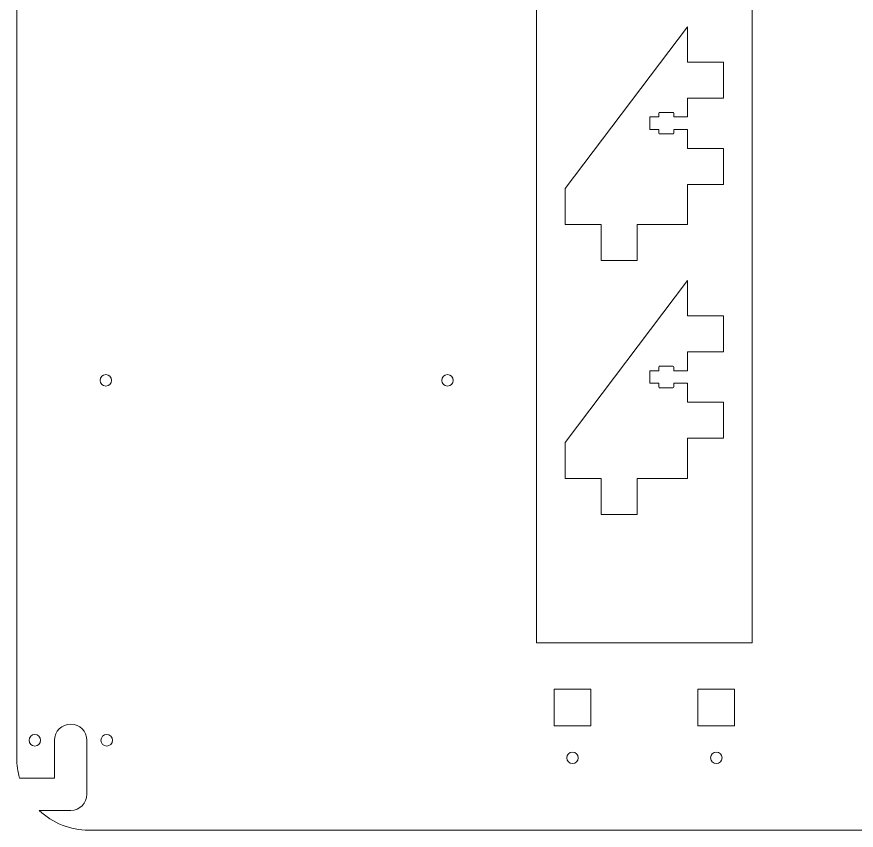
# Model space of a CAD drawing. Header units: inches. Extents: x 10 to 670, y -560 to -10.
# Drawn here: x 10 to 243.4, y -560 to -333.9 of the extents above; entities that cross this region are included whole.
import ezdxf

# ---------------------------------------------------------------- set-up
doc = ezdxf.new("R2010")
doc.units = ezdxf.units.IN
doc.header["$MEASUREMENT"] = 0
doc.layers.add('Layer 1', color=7, linetype='Continuous')

# ---------------------------------------------------------------- blocks, each defined once
blk = doc.blocks.new('block 116')
at = {"layer": 'Layer 1', "color": 7, "lineweight": 15, "true_color": 0xffffff}
blk.add_open_spline([(36.6, -535), (36.6, -535.88), (35.88, -536.6), (35, -536.6), (34.12, -536.6), (33.4, -535.88), (33.4, -535), (33.4, -534.12), (34.12, -533.4), (35, -533.4), (35.88, -533.4), (36.6, -534.12), (36.6, -535), (36.6, -535), (36.6, -535), (36.6, -535)], degree=3, knots=[0, 0, 0, 0, 1, 1, 1, 2, 2, 2, 3, 3, 3, 4, 4, 4, 5, 5, 5, 5], dxfattribs=at)
blk = doc.blocks.new('block 117')
at = {"layer": 'Layer 1', "color": 7, "lineweight": 15, "true_color": 0xffffff}
blk.add_open_spline([(16.6, -535), (16.6, -535.88), (15.88, -536.6), (15, -536.6), (14.12, -536.6), (13.4, -535.88), (13.4, -535), (13.4, -534.12), (14.12, -533.4), (15, -533.4), (15.88, -533.4), (16.6, -534.12), (16.6, -535), (16.6, -535), (16.6, -535), (16.6, -535)], degree=3, knots=[0, 0, 0, 0, 1, 1, 1, 2, 2, 2, 3, 3, 3, 4, 4, 4, 5, 5, 5, 5], dxfattribs=at)
blk = doc.blocks.new('block 118')
at = {"layer": 'Layer 1', "color": 7, "lineweight": 15, "true_color": 0xffffff}
blk.add_lwpolyline([(20.5, -535), (20.5, -545.5)], dxfattribs=at)
blk = doc.blocks.new('block 119')
at = {"layer": 'Layer 1', "color": 7, "lineweight": 15, "true_color": 0xffffff}
blk.add_open_spline([(29.5, -535), (29.5, -532.51), (27.49, -530.5), (25, -530.5), (22.51, -530.5), (20.5, -532.51), (20.5, -535)], degree=3, knots=[0, 0, 0, 0, 1, 1, 1, 2, 2, 2, 2], dxfattribs=at)
blk = doc.blocks.new('block 120')
at = {"layer": 'Layer 1', "color": 7, "lineweight": 15, "true_color": 0xffffff}
blk.add_lwpolyline([(29.5, -550), (29.5, -535)], dxfattribs=at)
blk = doc.blocks.new('block 121')
at = {"layer": 'Layer 1', "color": 7, "lineweight": 15, "true_color": 0xffffff}
blk.add_open_spline([(25, -554.5), (27.49, -554.5), (29.5, -552.49), (29.5, -550)], degree=3, dxfattribs=at)
blk = doc.blocks.new('block 122')
at = {"layer": 'Layer 1', "color": 7, "lineweight": 15, "true_color": 0xffffff}
blk.add_lwpolyline([(16.23, -554.5), (25, -554.5)], dxfattribs=at)
blk = doc.blocks.new('block 123')
at = {"layer": 'Layer 1', "color": 7, "lineweight": 15, "true_color": 0xffffff}
blk.add_open_spline([(16.23, -554.5), (19.94, -558.03), (24.87, -560), (30, -560)], degree=3, dxfattribs=at)
blk = doc.blocks.new('block 124')
at = {"layer": 'Layer 1', "color": 7, "lineweight": 15, "true_color": 0xffffff}
blk.add_lwpolyline([(30, -560), (245, -560)], dxfattribs=at)
blk = doc.blocks.new('block 135')
at = {"layer": 'Layer 1', "color": 7, "lineweight": 15, "true_color": 0xffffff}
blk.add_lwpolyline([(10, -120), (10, -540)], dxfattribs=at)
blk = doc.blocks.new('block 136')
at = {"layer": 'Layer 1', "color": 7, "lineweight": 15, "true_color": 0xffffff}
blk.add_open_spline([(10, -540), (10, -541.86), (10.26, -543.71), (10.77, -545.5)], degree=3, dxfattribs=at)
blk = doc.blocks.new('block 137')
at = {"layer": 'Layer 1', "color": 7, "lineweight": 15, "true_color": 0xffffff}
blk.add_lwpolyline([(20.5, -545.5), (10.77, -545.5)], dxfattribs=at)
blk = doc.blocks.new('block 140')
at = {"layer": 'Layer 1', "color": 7, "lineweight": 15, "true_color": 0xffffff}
blk.add_open_spline([(36.35, -434.95), (36.35, -435.83), (35.63, -436.55), (34.75, -436.55), (33.87, -436.55), (33.15, -435.83), (33.15, -434.95), (33.15, -434.07), (33.87, -433.35), (34.75, -433.35), (35.63, -433.35), (36.35, -434.07), (36.35, -434.95), (36.35, -434.95), (36.35, -434.95), (36.35, -434.95)], degree=3, knots=[0, 0, 0, 0, 1, 1, 1, 2, 2, 2, 3, 3, 3, 4, 4, 4, 5, 5, 5, 5], dxfattribs=at)
blk = doc.blocks.new('block 141')
at = {"layer": 'Layer 1', "color": 7, "lineweight": 15, "true_color": 0xffffff}
blk.add_open_spline([(131.35, -434.95), (131.35, -435.83), (130.63, -436.55), (129.75, -436.55), (128.87, -436.55), (128.15, -435.83), (128.15, -434.95), (128.15, -434.07), (128.87, -433.35), (129.75, -433.35), (130.63, -433.35), (131.35, -434.07), (131.35, -434.95), (131.35, -434.95), (131.35, -434.95), (131.35, -434.95)], degree=3, knots=[0, 0, 0, 0, 1, 1, 1, 2, 2, 2, 3, 3, 3, 4, 4, 4, 5, 5, 5, 5], dxfattribs=at)
blk = doc.blocks.new('block 160')
at = {"layer": 'Layer 1', "color": 7, "lineweight": 15, "true_color": 0xffffff}
blk.add_open_spline([(166.1, -539.9), (166.1, -540.78), (165.38, -541.5), (164.5, -541.5), (163.62, -541.5), (162.9, -540.78), (162.9, -539.9), (162.9, -539.02), (163.62, -538.3), (164.5, -538.3), (165.38, -538.3), (166.1, -539.02), (166.1, -539.9), (166.1, -539.9), (166.1, -539.9), (166.1, -539.9)], degree=3, knots=[0, 0, 0, 0, 1, 1, 1, 2, 2, 2, 3, 3, 3, 4, 4, 4, 5, 5, 5, 5], dxfattribs=at)
blk = doc.blocks.new('block 161')
at = {"layer": 'Layer 1', "color": 7, "lineweight": 15, "true_color": 0xffffff}
blk.add_open_spline([(206.1, -539.9), (206.1, -540.78), (205.38, -541.5), (204.5, -541.5), (203.62, -541.5), (202.9, -540.78), (202.9, -539.9), (202.9, -539.02), (203.62, -538.3), (204.5, -538.3), (205.38, -538.3), (206.1, -539.02), (206.1, -539.9), (206.1, -539.9), (206.1, -539.9), (206.1, -539.9)], degree=3, knots=[0, 0, 0, 0, 1, 1, 1, 2, 2, 2, 3, 3, 3, 4, 4, 4, 5, 5, 5, 5], dxfattribs=at)
blk = doc.blocks.new('block 162')
at = {"layer": 'Layer 1', "color": 7, "lineweight": 15, "true_color": 0xffffff}
blk.add_lwpolyline([(159.4, -520.8), (159.4, -531)], dxfattribs=at)
blk = doc.blocks.new('block 163')
at = {"layer": 'Layer 1', "color": 7, "lineweight": 15, "true_color": 0xffffff}
blk.add_lwpolyline([(169.6, -520.8), (159.4, -520.8)], dxfattribs=at)
blk = doc.blocks.new('block 164')
at = {"layer": 'Layer 1', "color": 7, "lineweight": 15, "true_color": 0xffffff}
blk.add_lwpolyline([(169.6, -531), (169.6, -520.8)], dxfattribs=at)
blk = doc.blocks.new('block 165')
at = {"layer": 'Layer 1', "color": 7, "lineweight": 15, "true_color": 0xffffff}
blk.add_lwpolyline([(159.4, -531), (169.6, -531)], dxfattribs=at)
blk = doc.blocks.new('block 166')
at = {"layer": 'Layer 1', "color": 7, "lineweight": 15, "true_color": 0xffffff}
blk.add_lwpolyline([(199.4, -520.8), (199.4, -531)], dxfattribs=at)
blk = doc.blocks.new('block 167')
at = {"layer": 'Layer 1', "color": 7, "lineweight": 15, "true_color": 0xffffff}
blk.add_lwpolyline([(209.6, -520.8), (199.4, -520.8)], dxfattribs=at)
blk = doc.blocks.new('block 168')
at = {"layer": 'Layer 1', "color": 7, "lineweight": 15, "true_color": 0xffffff}
blk.add_lwpolyline([(209.6, -531), (209.6, -520.8)], dxfattribs=at)
blk = doc.blocks.new('block 169')
at = {"layer": 'Layer 1', "color": 7, "lineweight": 15, "true_color": 0xffffff}
blk.add_lwpolyline([(199.4, -531), (209.6, -531)], dxfattribs=at)
blk = doc.blocks.new('block 187')
at = {"layer": 'Layer 1', "color": 7, "lineweight": 15, "true_color": 0xffffff}
blk.add_lwpolyline([(214.5, -507.9), (214.5, -185)], dxfattribs=at)
blk = doc.blocks.new('block 188')
at = {"layer": 'Layer 1', "color": 7, "lineweight": 15, "true_color": 0xffffff}
blk.add_lwpolyline([(154.5, -507.9), (214.5, -507.9)], dxfattribs=at)
blk = doc.blocks.new('block 189')
at = {"layer": 'Layer 1', "color": 7, "lineweight": 15, "true_color": 0xffffff}
blk.add_lwpolyline([(154.5, -185), (154.5, -507.9)], dxfattribs=at)
blk = doc.blocks.new('block 115')
at = {"layer": 'Layer 1'}
for name in ['block 135', 'block 189', 'block 187', 'block 140', 'block 141', 'block 188', 'block 162', 'block 163', 'block 164', 'block 166', 'block 167', 'block 168', 'block 119', 'block 165', 'block 169', 'block 117', 'block 116', 'block 118', 'block 120', 'block 160', 'block 161', 'block 136', 'block 137', 'block 121', 'block 122', 'block 123', 'block 124']:
    blk.add_blockref(name, (0, 0), dxfattribs=at)
blk = doc.blocks.new('block 836')
at = {"layer": 'Layer 1', "color": 7, "lineweight": 15, "true_color": 0xffffff}
blk.add_lwpolyline([(192.7, -361.71), (192.7, -360.71)], dxfattribs=at)
blk = doc.blocks.new('block 837')
at = {"layer": 'Layer 1', "color": 7, "lineweight": 15, "true_color": 0xffffff}
blk.add_lwpolyline([(196.5, -361.71), (192.7, -361.71)], dxfattribs=at)
blk = doc.blocks.new('block 838')
at = {"layer": 'Layer 1', "color": 7, "lineweight": 15, "true_color": 0xffffff}
blk.add_lwpolyline([(196.5, -361.71), (196.5, -356.46)], dxfattribs=at)
blk = doc.blocks.new('block 839')
at = {"layer": 'Layer 1', "color": 7, "lineweight": 15, "true_color": 0xffffff}
blk.add_lwpolyline([(196.5, -356.46), (206.5, -356.46)], dxfattribs=at)
blk = doc.blocks.new('block 840')
at = {"layer": 'Layer 1', "color": 7, "lineweight": 15, "true_color": 0xffffff}
blk.add_lwpolyline([(206.5, -356.46), (206.5, -346.46)], dxfattribs=at)
blk = doc.blocks.new('block 841')
at = {"layer": 'Layer 1', "color": 7, "lineweight": 15, "true_color": 0xffffff}
blk.add_lwpolyline([(206.5, -346.46), (196.5, -346.46)], dxfattribs=at)
blk = doc.blocks.new('block 842')
at = {"layer": 'Layer 1', "color": 7, "lineweight": 15, "true_color": 0xffffff}
blk.add_lwpolyline([(196.5, -346.46), (196.5, -336.66)], dxfattribs=at)
blk = doc.blocks.new('block 843')
at = {"layer": 'Layer 1', "color": 7, "lineweight": 15, "true_color": 0xffffff}
blk.add_lwpolyline([(196.5, -336.66), (162.5, -381.66)], dxfattribs=at)
blk = doc.blocks.new('block 844')
at = {"layer": 'Layer 1', "color": 7, "lineweight": 15, "true_color": 0xffffff}
blk.add_lwpolyline([(162.5, -381.66), (162.5, -391.66)], dxfattribs=at)
blk = doc.blocks.new('block 845')
at = {"layer": 'Layer 1', "color": 7, "lineweight": 15, "true_color": 0xffffff}
blk.add_lwpolyline([(162.5, -391.66), (172.5, -391.66)], dxfattribs=at)
blk = doc.blocks.new('block 846')
at = {"layer": 'Layer 1', "color": 7, "lineweight": 15, "true_color": 0xffffff}
blk.add_lwpolyline([(172.5, -391.66), (172.5, -401.66)], dxfattribs=at)
blk = doc.blocks.new('block 847')
at = {"layer": 'Layer 1', "color": 7, "lineweight": 15, "true_color": 0xffffff}
blk.add_lwpolyline([(172.5, -401.66), (182.5, -401.66)], dxfattribs=at)
blk = doc.blocks.new('block 848')
at = {"layer": 'Layer 1', "color": 7, "lineweight": 15, "true_color": 0xffffff}
blk.add_lwpolyline([(182.5, -401.66), (182.5, -391.66)], dxfattribs=at)
blk = doc.blocks.new('block 849')
at = {"layer": 'Layer 1', "color": 7, "lineweight": 15, "true_color": 0xffffff}
blk.add_lwpolyline([(182.5, -391.66), (196.5, -391.66)], dxfattribs=at)
blk = doc.blocks.new('block 850')
at = {"layer": 'Layer 1', "color": 7, "lineweight": 15, "true_color": 0xffffff}
blk.add_lwpolyline([(196.5, -391.66), (196.5, -380.46)], dxfattribs=at)
blk = doc.blocks.new('block 851')
at = {"layer": 'Layer 1', "color": 7, "lineweight": 15, "true_color": 0xffffff}
blk.add_lwpolyline([(196.5, -380.46), (206.5, -380.46)], dxfattribs=at)
blk = doc.blocks.new('block 852')
at = {"layer": 'Layer 1', "color": 7, "lineweight": 15, "true_color": 0xffffff}
blk.add_lwpolyline([(206.5, -380.46), (206.5, -370.46)], dxfattribs=at)
blk = doc.blocks.new('block 853')
at = {"layer": 'Layer 1', "color": 7, "lineweight": 15, "true_color": 0xffffff}
blk.add_lwpolyline([(206.5, -370.46), (196.5, -370.46)], dxfattribs=at)
blk = doc.blocks.new('block 854')
at = {"layer": 'Layer 1', "color": 7, "lineweight": 15, "true_color": 0xffffff}
blk.add_lwpolyline([(196.5, -370.46), (196.5, -365.21)], dxfattribs=at)
blk = doc.blocks.new('block 855')
at = {"layer": 'Layer 1', "color": 7, "lineweight": 15, "true_color": 0xffffff}
blk.add_lwpolyline([(192.7, -365.21), (196.5, -365.21)], dxfattribs=at)
blk = doc.blocks.new('block 856')
at = {"layer": 'Layer 1', "color": 7, "lineweight": 15, "true_color": 0xffffff}
blk.add_lwpolyline([(192.7, -366.21), (192.7, -365.21)], dxfattribs=at)
blk = doc.blocks.new('block 857')
at = {"layer": 'Layer 1', "color": 7, "lineweight": 15, "true_color": 0xffffff}
blk.add_open_spline([(192.45, -366.46), (192.59, -366.46), (192.7, -366.35), (192.7, -366.21)], degree=3, dxfattribs=at)
blk = doc.blocks.new('block 858')
at = {"layer": 'Layer 1', "color": 7, "lineweight": 15, "true_color": 0xffffff}
blk.add_lwpolyline([(188.75, -366.46), (192.45, -366.46)], dxfattribs=at)
blk = doc.blocks.new('block 859')
at = {"layer": 'Layer 1', "color": 7, "lineweight": 15, "true_color": 0xffffff}
blk.add_open_spline([(188.5, -366.21), (188.5, -366.35), (188.61, -366.46), (188.75, -366.46)], degree=3, dxfattribs=at)
blk = doc.blocks.new('block 860')
at = {"layer": 'Layer 1', "color": 7, "lineweight": 15, "true_color": 0xffffff}
blk.add_lwpolyline([(188.5, -365.21), (188.5, -366.21)], dxfattribs=at)
blk = doc.blocks.new('block 861')
at = {"layer": 'Layer 1', "color": 7, "lineweight": 15, "true_color": 0xffffff}
blk.add_lwpolyline([(186, -365.21), (188.5, -365.21)], dxfattribs=at)
blk = doc.blocks.new('block 862')
at = {"layer": 'Layer 1', "color": 7, "lineweight": 15, "true_color": 0xffffff}
blk.add_lwpolyline([(186, -361.71), (186, -365.21)], dxfattribs=at)
blk = doc.blocks.new('block 863')
at = {"layer": 'Layer 1', "color": 7, "lineweight": 15, "true_color": 0xffffff}
blk.add_lwpolyline([(188.5, -361.71), (186, -361.71)], dxfattribs=at)
blk = doc.blocks.new('block 864')
at = {"layer": 'Layer 1', "color": 7, "lineweight": 15, "true_color": 0xffffff}
blk.add_lwpolyline([(188.5, -360.71), (188.5, -361.71)], dxfattribs=at)
blk = doc.blocks.new('block 865')
at = {"layer": 'Layer 1', "color": 7, "lineweight": 15, "true_color": 0xffffff}
blk.add_open_spline([(188.75, -360.46), (188.61, -360.46), (188.5, -360.57), (188.5, -360.71)], degree=3, dxfattribs=at)
blk = doc.blocks.new('block 866')
at = {"layer": 'Layer 1', "color": 7, "lineweight": 15, "true_color": 0xffffff}
blk.add_lwpolyline([(192.45, -360.46), (188.75, -360.46)], dxfattribs=at)
blk = doc.blocks.new('block 867')
at = {"layer": 'Layer 1', "color": 7, "lineweight": 15, "true_color": 0xffffff}
blk.add_open_spline([(192.7, -360.71), (192.7, -360.57), (192.59, -360.46), (192.45, -360.46)], degree=3, dxfattribs=at)
blk = doc.blocks.new('block 835')
at = {"layer": 'Layer 1'}
for name in ['block 843', 'block 842', 'block 841', 'block 840', 'block 838', 'block 839', 'block 862', 'block 863', 'block 865', 'block 864', 'block 866', 'block 867', 'block 836', 'block 837', 'block 861', 'block 860', 'block 859', 'block 857', 'block 855', 'block 856', 'block 854', 'block 858', 'block 853', 'block 852', 'block 844', 'block 850', 'block 851', 'block 845', 'block 846', 'block 848', 'block 849', 'block 847']:
    blk.add_blockref(name, (0, 0), dxfattribs=at)
blk = doc.blocks.new('block 869')
at = {"layer": 'Layer 1', "color": 7, "lineweight": 15, "true_color": 0xffffff}
blk.add_lwpolyline([(192.7, -432.27), (192.7, -431.27)], dxfattribs=at)
blk = doc.blocks.new('block 870')
at = {"layer": 'Layer 1', "color": 7, "lineweight": 15, "true_color": 0xffffff}
blk.add_lwpolyline([(196.5, -432.27), (192.7, -432.27)], dxfattribs=at)
blk = doc.blocks.new('block 871')
at = {"layer": 'Layer 1', "color": 7, "lineweight": 15, "true_color": 0xffffff}
blk.add_lwpolyline([(196.5, -432.27), (196.5, -427.02)], dxfattribs=at)
blk = doc.blocks.new('block 872')
at = {"layer": 'Layer 1', "color": 7, "lineweight": 15, "true_color": 0xffffff}
blk.add_lwpolyline([(196.5, -427.02), (206.5, -427.02)], dxfattribs=at)
blk = doc.blocks.new('block 873')
at = {"layer": 'Layer 1', "color": 7, "lineweight": 15, "true_color": 0xffffff}
blk.add_lwpolyline([(206.5, -427.02), (206.5, -417.02)], dxfattribs=at)
blk = doc.blocks.new('block 874')
at = {"layer": 'Layer 1', "color": 7, "lineweight": 15, "true_color": 0xffffff}
blk.add_lwpolyline([(206.5, -417.02), (196.5, -417.02)], dxfattribs=at)
blk = doc.blocks.new('block 875')
at = {"layer": 'Layer 1', "color": 7, "lineweight": 15, "true_color": 0xffffff}
blk.add_lwpolyline([(196.5, -417.02), (196.5, -407.22)], dxfattribs=at)
blk = doc.blocks.new('block 876')
at = {"layer": 'Layer 1', "color": 7, "lineweight": 15, "true_color": 0xffffff}
blk.add_lwpolyline([(196.5, -407.22), (162.5, -452.22)], dxfattribs=at)
blk = doc.blocks.new('block 877')
at = {"layer": 'Layer 1', "color": 7, "lineweight": 15, "true_color": 0xffffff}
blk.add_lwpolyline([(162.5, -452.22), (162.5, -462.22)], dxfattribs=at)
blk = doc.blocks.new('block 878')
at = {"layer": 'Layer 1', "color": 7, "lineweight": 15, "true_color": 0xffffff}
blk.add_lwpolyline([(162.5, -462.22), (172.5, -462.22)], dxfattribs=at)
blk = doc.blocks.new('block 879')
at = {"layer": 'Layer 1', "color": 7, "lineweight": 15, "true_color": 0xffffff}
blk.add_lwpolyline([(172.5, -462.22), (172.5, -472.22)], dxfattribs=at)
blk = doc.blocks.new('block 880')
at = {"layer": 'Layer 1', "color": 7, "lineweight": 15, "true_color": 0xffffff}
blk.add_lwpolyline([(172.5, -472.22), (182.5, -472.22)], dxfattribs=at)
blk = doc.blocks.new('block 881')
at = {"layer": 'Layer 1', "color": 7, "lineweight": 15, "true_color": 0xffffff}
blk.add_lwpolyline([(182.5, -472.22), (182.5, -462.22)], dxfattribs=at)
blk = doc.blocks.new('block 882')
at = {"layer": 'Layer 1', "color": 7, "lineweight": 15, "true_color": 0xffffff}
blk.add_lwpolyline([(182.5, -462.22), (196.5, -462.22)], dxfattribs=at)
blk = doc.blocks.new('block 883')
at = {"layer": 'Layer 1', "color": 7, "lineweight": 15, "true_color": 0xffffff}
blk.add_lwpolyline([(196.5, -462.22), (196.5, -451.02)], dxfattribs=at)
blk = doc.blocks.new('block 884')
at = {"layer": 'Layer 1', "color": 7, "lineweight": 15, "true_color": 0xffffff}
blk.add_lwpolyline([(196.5, -451.02), (206.5, -451.02)], dxfattribs=at)
blk = doc.blocks.new('block 885')
at = {"layer": 'Layer 1', "color": 7, "lineweight": 15, "true_color": 0xffffff}
blk.add_lwpolyline([(206.5, -451.02), (206.5, -441.02)], dxfattribs=at)
blk = doc.blocks.new('block 886')
at = {"layer": 'Layer 1', "color": 7, "lineweight": 15, "true_color": 0xffffff}
blk.add_lwpolyline([(206.5, -441.02), (196.5, -441.02)], dxfattribs=at)
blk = doc.blocks.new('block 887')
at = {"layer": 'Layer 1', "color": 7, "lineweight": 15, "true_color": 0xffffff}
blk.add_lwpolyline([(196.5, -441.02), (196.5, -435.77)], dxfattribs=at)
blk = doc.blocks.new('block 888')
at = {"layer": 'Layer 1', "color": 7, "lineweight": 15, "true_color": 0xffffff}
blk.add_lwpolyline([(192.7, -435.77), (196.5, -435.77)], dxfattribs=at)
blk = doc.blocks.new('block 889')
at = {"layer": 'Layer 1', "color": 7, "lineweight": 15, "true_color": 0xffffff}
blk.add_lwpolyline([(192.7, -436.77), (192.7, -435.77)], dxfattribs=at)
blk = doc.blocks.new('block 890')
at = {"layer": 'Layer 1', "color": 7, "lineweight": 15, "true_color": 0xffffff}
blk.add_open_spline([(192.45, -437.02), (192.59, -437.02), (192.7, -436.9), (192.7, -436.77)], degree=3, dxfattribs=at)
blk = doc.blocks.new('block 891')
at = {"layer": 'Layer 1', "color": 7, "lineweight": 15, "true_color": 0xffffff}
blk.add_lwpolyline([(188.75, -437.02), (192.45, -437.02)], dxfattribs=at)
blk = doc.blocks.new('block 892')
at = {"layer": 'Layer 1', "color": 7, "lineweight": 15, "true_color": 0xffffff}
blk.add_open_spline([(188.5, -436.77), (188.5, -436.9), (188.61, -437.02), (188.75, -437.02)], degree=3, dxfattribs=at)
blk = doc.blocks.new('block 893')
at = {"layer": 'Layer 1', "color": 7, "lineweight": 15, "true_color": 0xffffff}
blk.add_lwpolyline([(188.5, -435.77), (188.5, -436.77)], dxfattribs=at)
blk = doc.blocks.new('block 894')
at = {"layer": 'Layer 1', "color": 7, "lineweight": 15, "true_color": 0xffffff}
blk.add_lwpolyline([(186, -435.77), (188.5, -435.77)], dxfattribs=at)
blk = doc.blocks.new('block 895')
at = {"layer": 'Layer 1', "color": 7, "lineweight": 15, "true_color": 0xffffff}
blk.add_lwpolyline([(186, -432.27), (186, -435.77)], dxfattribs=at)
blk = doc.blocks.new('block 896')
at = {"layer": 'Layer 1', "color": 7, "lineweight": 15, "true_color": 0xffffff}
blk.add_lwpolyline([(188.5, -432.27), (186, -432.27)], dxfattribs=at)
blk = doc.blocks.new('block 897')
at = {"layer": 'Layer 1', "color": 7, "lineweight": 15, "true_color": 0xffffff}
blk.add_lwpolyline([(188.5, -431.27), (188.5, -432.27)], dxfattribs=at)
blk = doc.blocks.new('block 898')
at = {"layer": 'Layer 1', "color": 7, "lineweight": 15, "true_color": 0xffffff}
blk.add_open_spline([(188.75, -431.02), (188.61, -431.02), (188.5, -431.13), (188.5, -431.27)], degree=3, dxfattribs=at)
blk = doc.blocks.new('block 899')
at = {"layer": 'Layer 1', "color": 7, "lineweight": 15, "true_color": 0xffffff}
blk.add_lwpolyline([(192.45, -431.02), (188.75, -431.02)], dxfattribs=at)
blk = doc.blocks.new('block 900')
at = {"layer": 'Layer 1', "color": 7, "lineweight": 15, "true_color": 0xffffff}
blk.add_open_spline([(192.7, -431.27), (192.7, -431.13), (192.59, -431.02), (192.45, -431.02)], degree=3, dxfattribs=at)
blk = doc.blocks.new('block 868')
at = {"layer": 'Layer 1'}
for name in ['block 876', 'block 875', 'block 874', 'block 873', 'block 871', 'block 872', 'block 898', 'block 897', 'block 899', 'block 900', 'block 869', 'block 895', 'block 896', 'block 870', 'block 894', 'block 893', 'block 888', 'block 889', 'block 887', 'block 892', 'block 891', 'block 890', 'block 886', 'block 885', 'block 877', 'block 883', 'block 884', 'block 878', 'block 879', 'block 881', 'block 882', 'block 880']:
    blk.add_blockref(name, (0, 0), dxfattribs=at)

msp = doc.modelspace()

# ---------------------------------------------------------------- block references
at = {"layer": 'Layer 1'}
for name in ['block 115', 'block 835', 'block 868']:
    msp.add_blockref(name, (0, 0), dxfattribs=at)

doc.saveas('drawing.dxf')
